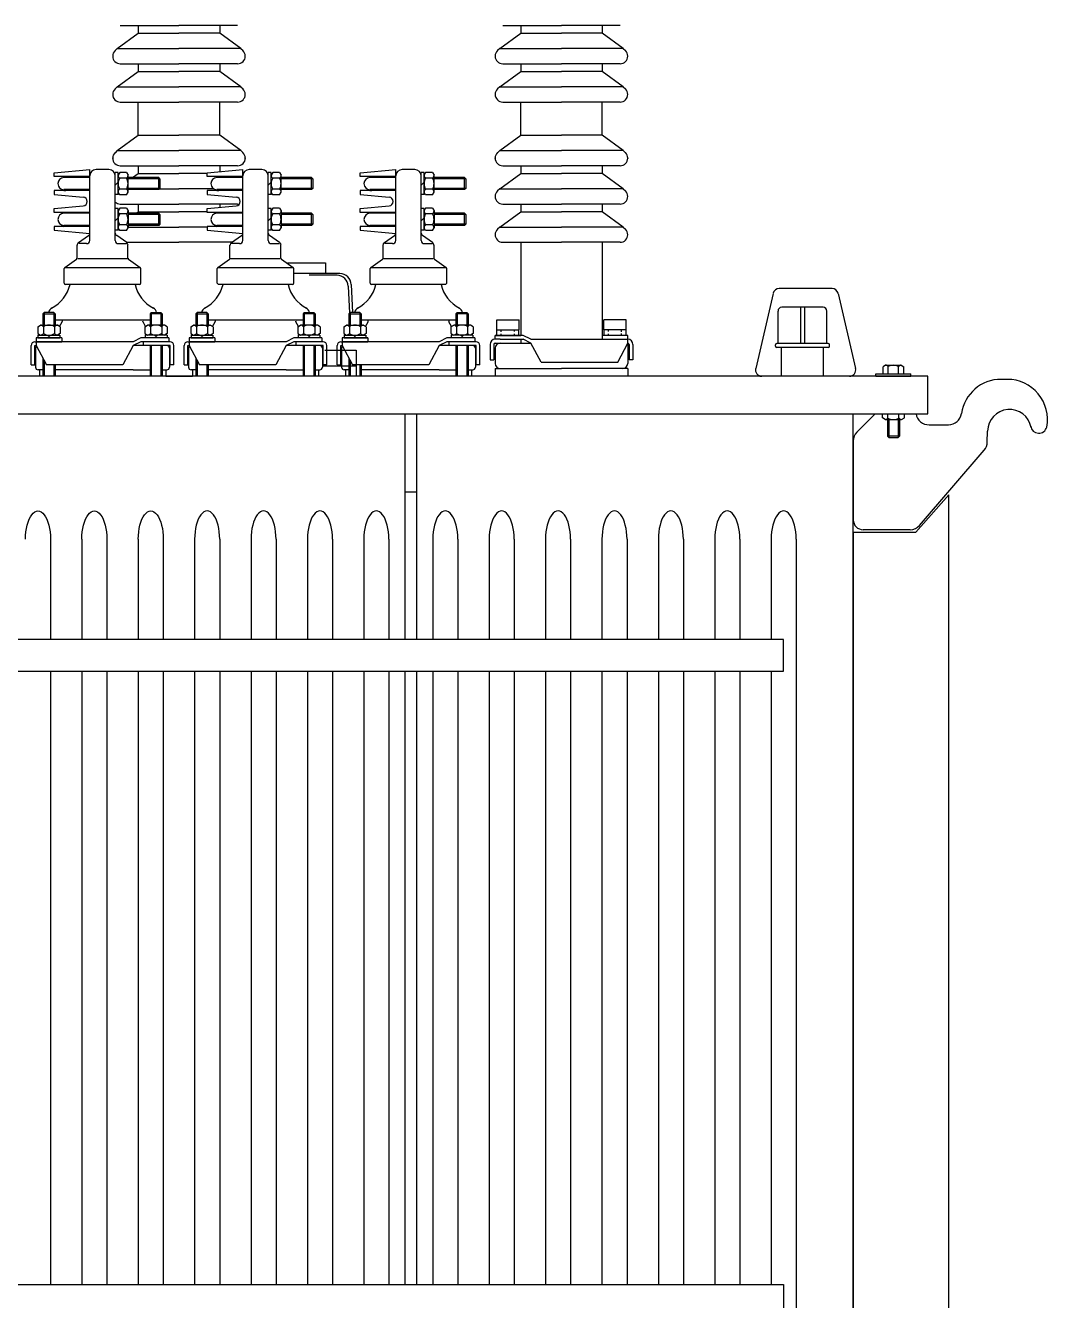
# Paper-space layout 'Plano Corte 2' of a CAD drawing. Header units: millimetres. Extents: x 0 to 420, y 0 to 297.
# Drawn here: x 306.44 to 331.22, y 143.21 to 174.12 of the extents above; entities that cross this region are included whole.
import ezdxf

# ---------------------------------------------------------------- set-up
doc = ezdxf.new("R2010")
doc.units = ezdxf.units.MM
doc.linetypes.add('Dashed', pattern=[0.75, 0.5, -0.25])
doc.linetypes.add('LÍNEAS_OCULTAS2', pattern=[4.7625, 3.175, -1.5875])
doc.layers.get('0').update_dxf_attribs({"color": 162})

# ---------------------------------------------------------------- blocks, each defined once
blk = doc.blocks.new('A$C52CC6504')
at = {"color": 150}
for p, q in [((0.6437, 1.3614), (0.6604, 1.3736)), ((0.6461, 1.3797), (0.6929, 1.3797)), ((0.6604, 1.3797), (0.6604, 1.3736)), ((0.6604, 1.3736), (0.6929, 1.3736)), ((0.7397, 1.3797), (0.6929, 1.3797)), ((0.7255, 1.3736), (0.6929, 1.3736)), ((0.7255, 1.3797), (0.7255, 1.3736)), ((0.7422, 1.3614), (0.7255, 1.3736)), ((0.9489, 1.3614), (0.9656, 1.3736)), ((0.9513, 1.3797), (0.9981, 1.3797)), ((0.9656, 1.3797), (0.9656, 1.3736)), ((0.9656, 1.3736), (0.9981, 1.3736)), ((1.0449, 1.3797), (0.9981, 1.3797)), ((1.0307, 1.3736), (0.9981, 1.3736)), ((1.0307, 1.3797), (1.0307, 1.3736)), ((1.0474, 1.3614), (1.0307, 1.3736)), ((0.6437, 1.3614), (0.6419, 1.3597)), ((0.6437, 1.3614), (0.6929, 1.3614)), ((0.7422, 1.3614), (0.6929, 1.3614)), ((0.7422, 1.3614), (0.744, 1.3597)), ((0.9489, 1.3614), (0.9471, 1.3597)), ((0.9489, 1.3614), (0.9981, 1.3614)), ((1.0474, 1.3614), (0.9981, 1.3614)), ((1.0474, 1.3614), (1.0492, 1.3597)), ((0.6437, 1.3309), (0.6604, 1.3431)), ((0.6461, 1.3492), (0.6929, 1.3492)), ((0.6604, 1.3492), (0.6604, 1.3431)), ((0.6604, 1.3431), (0.6929, 1.3431)), ((0.7397, 1.3492), (0.6929, 1.3492)), ((0.7255, 1.3431), (0.6929, 1.3431)), ((0.7255, 1.3492), (0.7255, 1.3431)), ((0.7422, 1.3309), (0.7255, 1.3431)), ((0.9489, 1.3309), (0.9656, 1.3431)), ((0.9513, 1.3492), (0.9981, 1.3492)), ((0.9656, 1.3492), (0.9656, 1.3431)), ((0.9656, 1.3431), (0.9981, 1.3431)), ((1.0449, 1.3492), (0.9981, 1.3492)), ((1.0307, 1.3431), (0.9981, 1.3431)), ((1.0307, 1.3492), (1.0307, 1.3431)), ((1.0474, 1.3309), (1.0307, 1.3431)), ((0.6437, 1.3309), (0.6419, 1.3292)), ((0.6437, 1.3309), (0.6929, 1.3309)), ((0.7422, 1.3309), (0.6929, 1.3309)), ((0.7422, 1.3309), (0.744, 1.3292)), ((0.9489, 1.3309), (0.9471, 1.3292)), ((0.9489, 1.3309), (0.9981, 1.3309)), ((1.0474, 1.3309), (0.9981, 1.3309)), ((1.0474, 1.3309), (1.0492, 1.3292)), ((0.6461, 1.3187), (0.6929, 1.3187)), ((0.6604, 1.2923), (0.6604, 1.3187)), ((0.7397, 1.3187), (0.6929, 1.3187)), ((0.7255, 1.2923), (0.7255, 1.3187)), ((0.9513, 1.3187), (0.9981, 1.3187)), ((0.9656, 1.2923), (0.9656, 1.3187)), ((1.0449, 1.3187), (0.9981, 1.3187)), ((1.0307, 1.2923), (1.0307, 1.3187)), ((0.6437, 1.2801), (0.6604, 1.2923)), ((0.6604, 1.2923), (0.6929, 1.2923)), ((0.7255, 1.2923), (0.6929, 1.2923)), ((0.7422, 1.2801), (0.7255, 1.2923)), ((0.9489, 1.2801), (0.9656, 1.2923)), ((0.9656, 1.2923), (0.9981, 1.2923)), ((1.0307, 1.2923), (0.9981, 1.2923)), ((1.0474, 1.2801), (1.0307, 1.2923)), ((0.6437, 1.2801), (0.6419, 1.2783)), ((0.6437, 1.2801), (0.6929, 1.2801)), ((0.7422, 1.2801), (0.6929, 1.2801)), ((0.7422, 1.2801), (0.744, 1.2783)), ((0.9489, 1.2801), (0.9471, 1.2783)), ((0.9489, 1.2801), (0.9981, 1.2801)), ((1.0474, 1.2801), (0.9981, 1.2801)), ((1.0474, 1.2801), (1.0492, 1.2783)), ((0.5932, 1.2623), (0.6217, 1.2648)), ((0.5932, 1.2592), (0.5932, 1.2623)), ((0.6217, 1.2585), (0.6217, 1.2648)), ((0.637, 1.2648), (0.6268, 1.2648)), ((0.6421, 1.2449), (0.6421, 1.2624)), ((0.6443, 1.2624), (0.6421, 1.2624)), ((0.6456, 1.2625), (0.6443, 1.2603)), ((0.6443, 1.2449), (0.6443, 1.2624)), ((0.651, 1.2625), (0.6456, 1.2625)), ((0.6461, 1.2678), (0.6929, 1.2678)), ((0.651, 1.2625), (0.6523, 1.2603)), ((0.6559, 1.2585), (0.6604, 1.2617)), ((0.6604, 1.2678), (0.6604, 1.2617)), ((0.6604, 1.2617), (0.6929, 1.2617)), ((0.7397, 1.2678), (0.6929, 1.2678)), ((0.7153, 1.2617), (0.6929, 1.2617)), ((0.7153, 1.2623), (0.7438, 1.2648)), ((0.7153, 1.2592), (0.7153, 1.2623)), ((0.7255, 1.2678), (0.7255, 1.2632)), ((0.7438, 1.2585), (0.7438, 1.2648)), ((0.7591, 1.2648), (0.7489, 1.2648)), ((0.7641, 1.2449), (0.7641, 1.2624)), ((0.7664, 1.2624), (0.7641, 1.2624)), ((0.7677, 1.2625), (0.7664, 1.2603)), ((0.7664, 1.2449), (0.7664, 1.2624)), ((0.7731, 1.2625), (0.7677, 1.2625)), ((0.7731, 1.2625), (0.7744, 1.2603)), ((0.8374, 1.2623), (0.8659, 1.2648)), ((0.8374, 1.2592), (0.8374, 1.2623)), ((0.8659, 1.2585), (0.8659, 1.2648)), ((0.8811, 1.2648), (0.871, 1.2648)), ((0.8862, 1.2449), (0.8862, 1.2624)), ((0.8885, 1.2624), (0.8862, 1.2624)), ((0.8897, 1.2625), (0.8885, 1.2603)), ((0.8885, 1.2449), (0.8885, 1.2624)), ((0.8952, 1.2625), (0.8897, 1.2625)), ((0.8952, 1.2625), (0.8965, 1.2603)), ((0.9489, 1.2495), (0.9656, 1.2617)), ((0.9513, 1.2678), (0.9981, 1.2678)), ((0.9656, 1.2678), (0.9656, 1.2617)), ((0.9656, 1.2617), (0.9981, 1.2617)), ((1.0449, 1.2678), (0.9981, 1.2678)), ((1.0307, 1.2617), (0.9981, 1.2617)), ((1.0307, 1.2678), (1.0307, 1.2617)), ((1.0474, 1.2495), (1.0307, 1.2617)), ((0.6217, 1.2592), (0.5932, 1.2592)), ((0.6217, 1.2585), (0.6011, 1.2585)), ((0.6217, 1.2083), (0.6217, 1.2597)), ((0.6421, 1.2083), (0.6421, 1.2597)), ((0.6443, 1.2547), (0.6421, 1.2525)), ((0.6443, 1.2469), (0.6443, 1.2603)), ((0.651, 1.2581), (0.6456, 1.2581)), ((0.6523, 1.2469), (0.6523, 1.2603)), ((0.6767, 1.2585), (0.6523, 1.2585)), ((0.6777, 1.2574), (0.6523, 1.2574)), ((0.6767, 1.2488), (0.6767, 1.2585)), ((0.6777, 1.2574), (0.6767, 1.2585)), ((0.6777, 1.2574), (0.6777, 1.2498)), ((0.7438, 1.2592), (0.7153, 1.2592)), ((0.7438, 1.2585), (0.7232, 1.2585)), ((0.7438, 1.2083), (0.7438, 1.2597)), ((0.7641, 1.2083), (0.7641, 1.2597)), ((0.7664, 1.2547), (0.7641, 1.2525)), ((0.7664, 1.2469), (0.7664, 1.2603)), ((0.7731, 1.2581), (0.7677, 1.2581)), ((0.7744, 1.2469), (0.7744, 1.2603)), ((0.7987, 1.2585), (0.7744, 1.2585)), ((0.7998, 1.2574), (0.7744, 1.2574)), ((0.7987, 1.2488), (0.7987, 1.2585)), ((0.7998, 1.2574), (0.7987, 1.2585)), ((0.7998, 1.2574), (0.7998, 1.2498)), ((0.8659, 1.2592), (0.8374, 1.2592)), ((0.8659, 1.2585), (0.8453, 1.2585)), ((0.8659, 1.2083), (0.8659, 1.2597)), ((0.8862, 1.2083), (0.8862, 1.2597)), ((0.8885, 1.2547), (0.8862, 1.2525)), ((0.8885, 1.2469), (0.8885, 1.2603)), ((0.8952, 1.2581), (0.8897, 1.2581)), ((0.8965, 1.2469), (0.8965, 1.2603)), ((0.9208, 1.2585), (0.8965, 1.2585)), ((0.9218, 1.2574), (0.8965, 1.2574)), ((0.9208, 1.2488), (0.9208, 1.2585)), ((0.9218, 1.2574), (0.9208, 1.2585)), ((0.9218, 1.2574), (0.9218, 1.2498)), ((0.6217, 1.248), (0.5932, 1.248)), ((0.5932, 1.248), (0.5932, 1.245)), ((0.5932, 1.245), (0.6165, 1.2428)), ((0.6217, 1.2488), (0.6011, 1.2488)), ((0.6443, 1.2449), (0.6421, 1.2449)), ((0.6456, 1.2447), (0.6443, 1.2469)), ((0.651, 1.2491), (0.6456, 1.2491)), ((0.651, 1.2447), (0.6456, 1.2447)), ((0.651, 1.2447), (0.6523, 1.2469)), ((0.6777, 1.2498), (0.6523, 1.2498)), ((0.6767, 1.2488), (0.6523, 1.2488)), ((0.6777, 1.2498), (0.6767, 1.2488)), ((0.6774, 1.2495), (0.6929, 1.2495)), ((0.7206, 1.2495), (0.6929, 1.2495)), ((0.7438, 1.248), (0.7153, 1.248)), ((0.7153, 1.248), (0.7153, 1.245)), ((0.7153, 1.245), (0.7386, 1.2428)), ((0.7438, 1.2488), (0.7232, 1.2488)), ((0.7664, 1.2449), (0.7641, 1.2449)), ((0.7677, 1.2447), (0.7664, 1.2469)), ((0.7731, 1.2491), (0.7677, 1.2491)), ((0.7731, 1.2447), (0.7677, 1.2447)), ((0.7731, 1.2447), (0.7744, 1.2469)), ((0.7998, 1.2498), (0.7744, 1.2498)), ((0.7987, 1.2488), (0.7744, 1.2488)), ((0.7998, 1.2498), (0.7987, 1.2488)), ((0.8659, 1.248), (0.8374, 1.248)), ((0.8374, 1.248), (0.8374, 1.245)), ((0.8374, 1.245), (0.8606, 1.2428)), ((0.8659, 1.2488), (0.8453, 1.2488)), ((0.8885, 1.2449), (0.8862, 1.2449)), ((0.8897, 1.2447), (0.8885, 1.2469)), ((0.8952, 1.2491), (0.8897, 1.2491)), ((0.8952, 1.2447), (0.8897, 1.2447)), ((0.8952, 1.2447), (0.8965, 1.2469)), ((0.9218, 1.2498), (0.8965, 1.2498)), ((0.9208, 1.2488), (0.8965, 1.2488)), ((0.9218, 1.2498), (0.9208, 1.2488)), ((0.9489, 1.2495), (0.9471, 1.2478)), ((0.9489, 1.2495), (0.9981, 1.2495)), ((1.0474, 1.2495), (0.9981, 1.2495)), ((1.0474, 1.2495), (1.0492, 1.2478)), ((0.5932, 1.2338), (0.6165, 1.2359)), ((0.5932, 1.2307), (0.5932, 1.2338)), ((0.6217, 1.2307), (0.5932, 1.2307)), ((0.6421, 1.2164), (0.6421, 1.2339)), ((0.6443, 1.2339), (0.6421, 1.2339)), ((0.6456, 1.234), (0.6443, 1.2318)), ((0.6443, 1.2164), (0.6443, 1.2339)), ((0.6443, 1.2318), (0.6443, 1.2184)), ((0.651, 1.234), (0.6456, 1.234)), ((0.6461, 1.2373), (0.6929, 1.2373)), ((0.651, 1.234), (0.6523, 1.2318)), ((0.6523, 1.2318), (0.6523, 1.2184)), ((0.6587, 1.23), (0.6604, 1.2312)), ((0.6604, 1.2373), (0.6604, 1.2312)), ((0.6604, 1.2312), (0.6929, 1.2312)), ((0.7397, 1.2373), (0.6929, 1.2373)), ((0.7153, 1.2312), (0.6929, 1.2312)), ((0.7153, 1.2338), (0.7386, 1.2359)), ((0.7153, 1.2307), (0.7153, 1.2338)), ((0.7438, 1.2307), (0.7153, 1.2307)), ((0.7255, 1.2373), (0.7255, 1.2347)), ((0.7641, 1.2164), (0.7641, 1.2339)), ((0.7664, 1.2339), (0.7641, 1.2339)), ((0.7677, 1.234), (0.7664, 1.2318)), ((0.7664, 1.2164), (0.7664, 1.2339)), ((0.7664, 1.2318), (0.7664, 1.2184)), ((0.7731, 1.234), (0.7677, 1.234)), ((0.7731, 1.234), (0.7744, 1.2318)), ((0.7744, 1.2318), (0.7744, 1.2184)), ((0.8374, 1.2338), (0.8606, 1.2359)), ((0.8374, 1.2307), (0.8374, 1.2338)), ((0.8659, 1.2307), (0.8374, 1.2307)), ((0.8862, 1.2164), (0.8862, 1.2339)), ((0.8885, 1.2339), (0.8862, 1.2339)), ((0.8897, 1.234), (0.8885, 1.2318)), ((0.8885, 1.2164), (0.8885, 1.2339)), ((0.8885, 1.2318), (0.8885, 1.2184)), ((0.8952, 1.234), (0.8897, 1.234)), ((0.8952, 1.234), (0.8965, 1.2318)), ((0.8965, 1.2318), (0.8965, 1.2184)), ((0.9489, 1.219), (0.9656, 1.2312)), ((0.9513, 1.2373), (0.9981, 1.2373)), ((0.9656, 1.2373), (0.9656, 1.2312)), ((0.9656, 1.2312), (0.9981, 1.2312)), ((1.0449, 1.2373), (0.9981, 1.2373)), ((1.0307, 1.2312), (0.9981, 1.2312)), ((1.0307, 1.2373), (1.0307, 1.2312)), ((1.0474, 1.219), (1.0307, 1.2312)), ((0.6217, 1.23), (0.6011, 1.23)), ((0.6443, 1.2262), (0.6421, 1.224)), ((0.651, 1.2296), (0.6456, 1.2296)), ((0.651, 1.2207), (0.6456, 1.2207)), ((0.6767, 1.23), (0.6523, 1.23)), ((0.6777, 1.2289), (0.6523, 1.2289)), ((0.6777, 1.2213), (0.6523, 1.2213)), ((0.6767, 1.2203), (0.6767, 1.23)), ((0.6777, 1.2289), (0.6767, 1.23)), ((0.6777, 1.2213), (0.6767, 1.2203)), ((0.6777, 1.2289), (0.6777, 1.2213)), ((0.7438, 1.23), (0.7232, 1.23)), ((0.7664, 1.2262), (0.7641, 1.224)), ((0.7731, 1.2296), (0.7677, 1.2296)), ((0.7731, 1.2207), (0.7677, 1.2207)), ((0.7987, 1.23), (0.7744, 1.23)), ((0.7998, 1.2289), (0.7744, 1.2289)), ((0.7998, 1.2213), (0.7744, 1.2213)), ((0.7987, 1.2203), (0.7987, 1.23)), ((0.7998, 1.2289), (0.7987, 1.23)), ((0.7998, 1.2213), (0.7987, 1.2203)), ((0.7998, 1.2289), (0.7998, 1.2213)), ((0.8659, 1.23), (0.8453, 1.23)), ((0.8885, 1.2262), (0.8862, 1.224)), ((0.8952, 1.2296), (0.8897, 1.2296)), ((0.8952, 1.2207), (0.8897, 1.2207)), ((0.9208, 1.23), (0.8965, 1.23)), ((0.9218, 1.2289), (0.8965, 1.2289)), ((0.9218, 1.2213), (0.8965, 1.2213)), ((0.9208, 1.2203), (0.9208, 1.23)), ((0.9218, 1.2289), (0.9208, 1.23)), ((0.9218, 1.2213), (0.9208, 1.2203)), ((0.9218, 1.2289), (0.9218, 1.2213)), ((0.6217, 1.2195), (0.5932, 1.2195)), ((0.5932, 1.2195), (0.5932, 1.2165)), ((0.5932, 1.2165), (0.6217, 1.2139)), ((0.6217, 1.2203), (0.6011, 1.2203)), ((0.6126, 1.2066), (0.6206, 1.2122)), ((0.6443, 1.2164), (0.6421, 1.2164)), ((0.6512, 1.2066), (0.6432, 1.2122)), ((0.6456, 1.2162), (0.6443, 1.2184)), ((0.651, 1.2162), (0.6456, 1.2162)), ((0.651, 1.2162), (0.6523, 1.2184)), ((0.6522, 1.219), (0.6929, 1.219)), ((0.6767, 1.2203), (0.6523, 1.2203)), ((0.7153, 1.219), (0.6929, 1.219)), ((0.7438, 1.2195), (0.7153, 1.2195)), ((0.7153, 1.2195), (0.7153, 1.2165)), ((0.7153, 1.2165), (0.7438, 1.2139)), ((0.7438, 1.2203), (0.7232, 1.2203)), ((0.7347, 1.2066), (0.7427, 1.2122)), ((0.7664, 1.2164), (0.7641, 1.2164)), ((0.7732, 1.2066), (0.7652, 1.2122)), ((0.7677, 1.2162), (0.7664, 1.2184)), ((0.7731, 1.2162), (0.7677, 1.2162)), ((0.7731, 1.2162), (0.7744, 1.2184)), ((0.7987, 1.2203), (0.7744, 1.2203)), ((0.8659, 1.2195), (0.8374, 1.2195)), ((0.8374, 1.2195), (0.8374, 1.2165)), ((0.8374, 1.2165), (0.8659, 1.2139)), ((0.8659, 1.2203), (0.8453, 1.2203)), ((0.8568, 1.2066), (0.8648, 1.2122)), ((0.8885, 1.2164), (0.8862, 1.2164)), ((0.8953, 1.2066), (0.8873, 1.2122)), ((0.8897, 1.2162), (0.8885, 1.2184)), ((0.8952, 1.2162), (0.8897, 1.2162)), ((0.8952, 1.2162), (0.8965, 1.2184)), ((0.9208, 1.2203), (0.8965, 1.2203)), ((0.9489, 1.219), (0.9471, 1.2173)), ((0.9489, 1.219), (0.9981, 1.219)), ((1.0474, 1.219), (0.9981, 1.219)), ((1.0474, 1.219), (1.0492, 1.2173)), ((0.6116, 1.1941), (0.6116, 1.2045)), ((0.6192, 1.2058), (0.6129, 1.2058)), ((0.6446, 1.2058), (0.6509, 1.2058)), ((0.6508, 1.2068), (0.6929, 1.2068)), ((0.6522, 1.1941), (0.6522, 1.2045)), ((0.7351, 1.2068), (0.6929, 1.2068)), ((0.7336, 1.1941), (0.7336, 1.2045)), ((0.7413, 1.2058), (0.7349, 1.2058)), ((0.7667, 1.2058), (0.773, 1.2058)), ((0.7743, 1.1941), (0.7743, 1.2045)), ((0.8557, 1.1941), (0.8557, 1.2045)), ((0.8633, 1.2058), (0.857, 1.2058)), ((0.8888, 1.2058), (0.8951, 1.2058)), ((0.8964, 1.1941), (0.8964, 1.2045)), ((0.9513, 1.2068), (0.9981, 1.2068)), ((0.9656, 1.2068), (0.9656, 1.1326)), ((1.0449, 1.2068), (0.9981, 1.2068)), ((1.0307, 1.2068), (1.0307, 1.1326)), ((0.6018, 1.1868), (0.6111, 1.1933)), ((0.6517, 1.1936), (0.6121, 1.1936)), ((0.6527, 1.1933), (0.662, 1.1868)), ((0.7239, 1.1868), (0.7332, 1.1933)), ((0.7737, 1.1936), (0.7341, 1.1936)), ((0.7748, 1.1933), (0.7841, 1.1868)), ((0.7794, 1.1905), (0.8099, 1.1905)), ((0.7794, 1.1905), (0.7794, 1.19)), ((0.8099, 1.1905), (0.8099, 1.1819)), ((0.846, 1.1868), (0.8553, 1.1933)), ((0.8958, 1.1936), (0.8562, 1.1936)), ((0.8968, 1.1933), (0.9061, 1.1868)), ((0.6014, 1.1743), (0.6014, 1.1859)), ((0.6616, 1.1865), (0.6021, 1.1865)), ((0.6624, 1.1743), (0.6624, 1.1859)), ((0.7235, 1.1743), (0.7235, 1.1859)), ((0.7836, 1.1865), (0.7242, 1.1865)), ((0.7845, 1.1743), (0.7845, 1.1859)), ((0.8212, 1.1819), (0.7845, 1.1819)), ((0.819, 1.1805), (0.7969, 1.1805)), ((0.8455, 1.1743), (0.8455, 1.1859)), ((0.9057, 1.1865), (0.8462, 1.1865)), ((0.9066, 1.1743), (0.9066, 1.1859)), ((0.6614, 1.1732), (0.6024, 1.1732)), ((0.7835, 1.1732), (0.7245, 1.1732)), ((0.828, 1.1719), (0.8289, 1.1503)), ((0.8303, 1.1731), (0.8313, 1.1509)), ((0.9055, 1.1732), (0.8465, 1.1732)), ((1.214, 1.17), (1.1719, 1.17)), ((1.167, 1.1661), (1.1531, 1.1061)), ((1.2188, 1.1661), (1.2328, 1.1061)), ((0.5854, 1.1509), (0.5843, 1.1498)), ((0.5843, 1.1498), (0.5843, 1.1408)), ((0.5843, 1.1498), (0.594, 1.1498)), ((0.5854, 1.1509), (0.5854, 1.1408)), ((0.593, 1.1509), (0.5854, 1.1509)), ((0.593, 1.1509), (0.593, 1.1408)), ((0.593, 1.1509), (0.594, 1.1498)), ((0.594, 1.1498), (0.594, 1.1408)), ((0.6708, 1.1509), (0.6698, 1.1498)), ((0.6698, 1.1498), (0.6698, 1.1408)), ((0.6795, 1.1498), (0.6698, 1.1498)), ((0.6708, 1.1509), (0.6708, 1.1408)), ((0.6708, 1.1509), (0.6785, 1.1509)), ((0.6785, 1.1509), (0.6785, 1.1408)), ((0.6785, 1.1509), (0.6795, 1.1498)), ((0.6795, 1.1498), (0.6795, 1.1408)), ((0.7074, 1.1509), (0.7064, 1.1498)), ((0.7064, 1.1498), (0.7064, 1.1408)), ((0.7064, 1.1498), (0.7161, 1.1498)), ((0.7074, 1.1509), (0.7074, 1.1408)), ((0.7151, 1.1509), (0.7074, 1.1509)), ((0.7151, 1.1509), (0.7151, 1.1408)), ((0.7151, 1.1509), (0.7161, 1.1498)), ((0.7161, 1.1498), (0.7161, 1.1408)), ((0.7929, 1.1509), (0.7919, 1.1498)), ((0.7919, 1.1498), (0.7919, 1.1408)), ((0.8015, 1.1498), (0.7919, 1.1498)), ((0.7929, 1.1509), (0.7929, 1.1408)), ((0.7929, 1.1509), (0.8005, 1.1509)), ((0.8005, 1.1509), (0.8005, 1.1408)), ((0.8005, 1.1509), (0.8015, 1.1498)), ((0.8015, 1.1498), (0.8015, 1.1408)), ((0.8295, 1.1509), (0.8285, 1.1498)), ((0.8285, 1.1498), (0.8285, 1.1408)), ((0.8285, 1.1498), (0.8382, 1.1498)), ((0.8295, 1.1509), (0.8295, 1.1408)), ((0.8371, 1.1509), (0.8295, 1.1509)), ((0.8371, 1.1509), (0.8371, 1.1408)), ((0.8371, 1.1509), (0.8382, 1.1498)), ((0.8382, 1.1498), (0.8382, 1.1408)), ((0.9149, 1.1509), (0.9139, 1.1498)), ((0.9139, 1.1498), (0.9139, 1.1408)), ((0.9236, 1.1498), (0.9139, 1.1498)), ((0.9149, 1.1509), (0.9149, 1.1408)), ((0.9149, 1.1509), (0.9226, 1.1509)), ((0.9226, 1.1509), (0.9226, 1.1408)), ((0.9226, 1.1509), (0.9236, 1.1498)), ((0.9236, 1.1498), (0.9236, 1.1408)), ((1.1709, 1.126), (1.1709, 1.152)), ((1.2069, 1.155), (1.1739, 1.155)), ((1.1889, 1.155), (1.1889, 1.126)), ((1.1919, 1.155), (1.1919, 1.126)), ((1.2099, 1.126), (1.2099, 1.152)), ((0.5803, 1.1395), (0.5825, 1.1408)), ((0.5803, 1.1395), (0.5803, 1.134)), ((0.5825, 1.1408), (0.5959, 1.1408)), ((0.5847, 1.1395), (0.5847, 1.134)), ((0.5936, 1.1395), (0.5936, 1.134)), ((0.6698, 1.1448), (0.594, 1.1448)), ((0.5981, 1.1395), (0.5959, 1.1408)), ((0.5976, 1.1397), (0.5997, 1.1434)), ((0.5981, 1.1395), (0.5981, 1.134)), ((0.6662, 1.1397), (0.6642, 1.1434)), ((0.6657, 1.1395), (0.6679, 1.1408)), ((0.6657, 1.1395), (0.6657, 1.134)), ((0.6813, 1.1408), (0.6679, 1.1408)), ((0.6702, 1.1395), (0.6702, 1.134)), ((0.6791, 1.1395), (0.6791, 1.134)), ((0.6836, 1.1395), (0.6813, 1.1408)), ((0.6836, 1.1395), (0.6836, 1.134)), ((0.7023, 1.1395), (0.7046, 1.1408)), ((0.7023, 1.1395), (0.7023, 1.134)), ((0.7046, 1.1408), (0.7179, 1.1408)), ((0.7068, 1.1395), (0.7068, 1.134)), ((0.7157, 1.1395), (0.7157, 1.134)), ((0.7919, 1.1448), (0.7161, 1.1448)), ((0.7202, 1.1395), (0.7179, 1.1408)), ((0.7197, 1.1397), (0.7217, 1.1434)), ((0.7202, 1.1395), (0.7202, 1.134)), ((0.7882, 1.1397), (0.7862, 1.1434)), ((0.7878, 1.1395), (0.79, 1.1408)), ((0.7878, 1.1395), (0.7878, 1.134)), ((0.8034, 1.1408), (0.79, 1.1408)), ((0.7922, 1.1395), (0.7922, 1.134)), ((0.8012, 1.1395), (0.8012, 1.134)), ((0.8056, 1.1395), (0.8034, 1.1408)), ((0.8056, 1.1395), (0.8056, 1.134)), ((0.8244, 1.1395), (0.8266, 1.1408)), ((0.8244, 1.1395), (0.8244, 1.134)), ((0.8266, 1.1408), (0.84, 1.1408)), ((0.8289, 1.1395), (0.8289, 1.134)), ((0.8378, 1.1395), (0.8378, 1.134)), ((0.9139, 1.1448), (0.8382, 1.1448)), ((0.8422, 1.1395), (0.84, 1.1408)), ((0.8418, 1.1397), (0.8438, 1.1434)), ((0.8422, 1.1395), (0.8422, 1.134)), ((0.9103, 1.1397), (0.9083, 1.1434)), ((0.9098, 1.1395), (0.9121, 1.1408)), ((0.9098, 1.1395), (0.9098, 1.134)), ((0.9255, 1.1408), (0.9121, 1.1408)), ((0.9143, 1.1395), (0.9143, 1.134)), ((0.9232, 1.1395), (0.9232, 1.134)), ((0.9277, 1.1395), (0.9255, 1.1408)), ((0.9277, 1.1395), (0.9277, 1.134)), ((0.9464, 1.145), (0.9643, 1.145)), ((1.0498, 1.145), (1.032, 1.145)), ((0.579, 1.1305), (0.579, 1.1275)), ((0.5994, 1.1305), (0.579, 1.1305)), ((0.5803, 1.134), (0.5825, 1.1328)), ((0.5804, 1.1328), (0.5979, 1.1328)), ((0.5804, 1.1328), (0.5804, 1.1305)), ((0.5804, 1.1305), (0.5979, 1.1305)), ((0.5825, 1.1328), (0.5959, 1.1328)), ((0.5903, 1.1328), (0.5881, 1.1305)), ((0.5981, 1.134), (0.5959, 1.1328)), ((0.5979, 1.1328), (0.5979, 1.1305)), ((0.5994, 1.1305), (0.5994, 1.1275)), ((0.6624, 1.1305), (0.6563, 1.1275)), ((0.6848, 1.1305), (0.6624, 1.1305)), ((0.6657, 1.134), (0.6679, 1.1328)), ((0.6659, 1.1328), (0.6659, 1.1305)), ((0.6834, 1.1328), (0.6659, 1.1328)), ((0.6834, 1.1305), (0.6659, 1.1305)), ((0.6813, 1.1328), (0.6679, 1.1328)), ((0.6735, 1.1328), (0.6757, 1.1305)), ((0.6836, 1.134), (0.6813, 1.1328)), ((0.6834, 1.1328), (0.6834, 1.1305)), ((0.6848, 1.1305), (0.6848, 1.1275)), ((0.7011, 1.1305), (0.7011, 1.1275)), ((0.7214, 1.1305), (0.7011, 1.1305)), ((0.7023, 1.134), (0.7046, 1.1328)), ((0.7025, 1.1328), (0.72, 1.1328)), ((0.7025, 1.1328), (0.7025, 1.1305)), ((0.7025, 1.1305), (0.72, 1.1305)), ((0.7046, 1.1328), (0.7179, 1.1328)), ((0.7124, 1.1328), (0.7101, 1.1305)), ((0.7202, 1.134), (0.7179, 1.1328)), ((0.72, 1.1328), (0.72, 1.1305)), ((0.7214, 1.1305), (0.7214, 1.1275)), ((0.7845, 1.1305), (0.7784, 1.1275)), ((0.8069, 1.1305), (0.7845, 1.1305)), ((0.7878, 1.134), (0.79, 1.1328)), ((0.788, 1.1328), (0.788, 1.1305)), ((0.8054, 1.1328), (0.788, 1.1328)), ((0.8054, 1.1305), (0.788, 1.1305)), ((0.8034, 1.1328), (0.79, 1.1328)), ((0.7956, 1.1328), (0.7978, 1.1305)), ((0.8056, 1.134), (0.8034, 1.1328)), ((0.8054, 1.1328), (0.8054, 1.1305)), ((0.8069, 1.1305), (0.8069, 1.1275)), ((0.8231, 1.1305), (0.8231, 1.1275)), ((0.8435, 1.1305), (0.8231, 1.1305)), ((0.8244, 1.134), (0.8266, 1.1328)), ((0.8246, 1.1328), (0.8421, 1.1328)), ((0.8246, 1.1328), (0.8246, 1.1305)), ((0.8246, 1.1305), (0.8421, 1.1305)), ((0.8266, 1.1328), (0.84, 1.1328)), ((0.8344, 1.1328), (0.8322, 1.1305)), ((0.8374, 1.1305), (0.8435, 1.1305)), ((0.8422, 1.134), (0.84, 1.1328)), ((0.8421, 1.1328), (0.8421, 1.1305)), ((0.8435, 1.1305), (0.8435, 1.1275)), ((0.9066, 1.1305), (0.9005, 1.1275)), ((0.9289, 1.1305), (0.9066, 1.1305)), ((0.9098, 1.134), (0.9121, 1.1328)), ((0.91, 1.1328), (0.91, 1.1305)), ((0.9275, 1.1328), (0.91, 1.1328)), ((0.9275, 1.1305), (0.91, 1.1305)), ((0.9255, 1.1328), (0.9121, 1.1328)), ((0.9177, 1.1328), (0.9199, 1.1305)), ((0.9277, 1.134), (0.9255, 1.1328)), ((0.9275, 1.1328), (0.9275, 1.1305)), ((0.9289, 1.1305), (0.9289, 1.1275)), ((0.9452, 1.1326), (0.9656, 1.1326)), ((0.9452, 1.1295), (0.9452, 1.1326)), ((0.9452, 1.1326), (0.9656, 1.1326)), ((0.9452, 1.1295), (0.9452, 1.1326)), ((0.9676, 1.1326), (0.9452, 1.1326)), ((0.9493, 1.1295), (0.9452, 1.1295)), ((0.9493, 1.1295), (0.9452, 1.1295)), ((0.9464, 1.137), (0.9643, 1.137)), ((0.9493, 1.1295), (0.9649, 1.1295)), ((0.9493, 1.1295), (0.9676, 1.1295)), ((0.9656, 1.1295), (0.9656, 1.1264)), ((0.9737, 1.1295), (0.9676, 1.1326)), ((0.9737, 1.1264), (0.9676, 1.1295)), ((0.9737, 1.1295), (1.051, 1.1295)), ((1.051, 1.1326), (1.0307, 1.1326)), ((1.0307, 1.1326), (1.0307, 1.1295)), ((1.0498, 1.137), (1.032, 1.137)), ((1.051, 1.1295), (1.051, 1.1326)), ((1.051, 1.1264), (1.051, 1.1295)), ((0.5749, 1.1092), (0.5749, 1.1244)), ((0.578, 1.1275), (0.5994, 1.1275)), ((0.578, 1.1092), (0.578, 1.1244)), ((0.578, 1.1244), (0.579, 1.1244)), ((0.5785, 1.1224), (0.5785, 1.1071)), ((0.6563, 1.1275), (0.579, 1.1275)), ((0.579, 1.1275), (0.579, 1.1244)), ((0.579, 1.1244), (0.5871, 1.1092)), ((0.6563, 1.1244), (0.6482, 1.1092)), ((0.6624, 1.1275), (0.6563, 1.1244)), ((0.6833, 1.1244), (0.6563, 1.1244)), ((0.6848, 1.1275), (0.6624, 1.1275)), ((0.6645, 1.1244), (0.6645, 1.1275)), ((0.6858, 1.1275), (0.6645, 1.1275)), ((0.6858, 1.1244), (0.6645, 1.1244)), ((0.6698, 1.1244), (0.6698, 1.1)), ((0.6708, 1.1244), (0.6708, 1.1)), ((0.6785, 1.1244), (0.6785, 1.1)), ((0.6795, 1.1244), (0.6795, 1.1)), ((0.6853, 1.1224), (0.6853, 1.1071)), ((0.6858, 1.1092), (0.6858, 1.1244)), ((0.6889, 1.1092), (0.6889, 1.1244)), ((0.697, 1.1092), (0.697, 1.1244)), ((0.7001, 1.1275), (0.7214, 1.1275)), ((0.7001, 1.1092), (0.7001, 1.1244)), ((0.7001, 1.1244), (0.7011, 1.1244)), ((0.7006, 1.1224), (0.7006, 1.1071)), ((0.7784, 1.1275), (0.7011, 1.1275)), ((0.7011, 1.1275), (0.7011, 1.1244)), ((0.7011, 1.1244), (0.7092, 1.1092)), ((0.7784, 1.1244), (0.7703, 1.1092)), ((0.7845, 1.1275), (0.7784, 1.1244)), ((0.8053, 1.1244), (0.7784, 1.1244)), ((0.8069, 1.1275), (0.7845, 1.1275)), ((0.7865, 1.1244), (0.7865, 1.1275)), ((0.8079, 1.1275), (0.7865, 1.1275)), ((0.8079, 1.1244), (0.7865, 1.1244)), ((0.7919, 1.1244), (0.7919, 1.1)), ((0.7929, 1.1244), (0.7929, 1.1)), ((0.8005, 1.1244), (0.8005, 1.1)), ((0.8015, 1.1244), (0.8015, 1.1)), ((0.8074, 1.1224), (0.8074, 1.1071)), ((0.8079, 1.1092), (0.8079, 1.1244)), ((0.8092, 1.1207), (0.8344, 1.1207)), ((0.8109, 1.1092), (0.8109, 1.1244)), ((0.8191, 1.1092), (0.8191, 1.1244)), ((0.8221, 1.1275), (0.8435, 1.1275)), ((0.8221, 1.1092), (0.8221, 1.1244)), ((0.8221, 1.1244), (0.8231, 1.1244)), ((0.8226, 1.1224), (0.8226, 1.1071)), ((0.9005, 1.1275), (0.8231, 1.1275)), ((0.8231, 1.1275), (0.8231, 1.1244)), ((0.8231, 1.1244), (0.8313, 1.1092)), ((0.8344, 1.1207), (0.8344, 1.108)), ((0.9005, 1.1244), (0.8923, 1.1092)), ((0.9066, 1.1275), (0.9005, 1.1244)), ((0.9274, 1.1244), (0.9005, 1.1244)), ((0.9289, 1.1275), (0.9066, 1.1275)), ((0.9086, 1.1244), (0.9086, 1.1275)), ((0.93, 1.1275), (0.9086, 1.1275)), ((0.93, 1.1244), (0.9086, 1.1244)), ((0.9139, 1.1244), (0.9139, 1.1)), ((0.9149, 1.1244), (0.9149, 1.1)), ((0.9226, 1.1244), (0.9226, 1.1)), ((0.9236, 1.1244), (0.9236, 1.1)), ((0.9295, 1.1224), (0.9295, 1.1071)), ((0.93, 1.1092), (0.93, 1.1244)), ((0.933, 1.1092), (0.933, 1.1244)), ((0.9412, 1.1254), (0.9412, 1.113)), ((0.9442, 1.1254), (0.9442, 1.113)), ((0.9452, 1.1264), (0.9656, 1.1264)), ((0.9452, 1.1224), (0.9452, 1.1102)), ((0.9493, 1.1264), (0.9737, 1.1264)), ((0.9818, 1.1112), (0.9737, 1.1264)), ((1.043, 1.1112), (1.0511, 1.1264)), ((1.051, 1.1263), (1.051, 1.1102)), ((1.052, 1.1254), (1.052, 1.113)), ((1.0551, 1.1254), (1.0551, 1.113)), ((1.1689, 1.124), (1.1689, 1.125)), ((1.2109, 1.126), (1.1699, 1.126)), ((1.2109, 1.123), (1.1699, 1.123)), ((1.1737, 1.1), (1.1737, 1.123)), ((1.2071, 1.1), (1.2071, 1.123)), ((1.2119, 1.124), (1.2119, 1.125)), ((0.5749, 1.1092), (0.578, 1.1092)), ((0.5843, 1.1144), (0.5843, 1.1)), ((0.5854, 1.1125), (0.5854, 1.1)), ((0.6482, 1.1092), (0.5871, 1.1092)), ((0.593, 1.1092), (0.593, 1.1)), ((0.594, 1.1092), (0.594, 1.1)), ((0.6889, 1.1092), (0.6858, 1.1092)), ((0.697, 1.1092), (0.7001, 1.1092)), ((0.7064, 1.1144), (0.7064, 1.1)), ((0.7074, 1.1125), (0.7074, 1.1)), ((0.7703, 1.1092), (0.7092, 1.1092)), ((0.7151, 1.1092), (0.7151, 1.1)), ((0.7161, 1.1092), (0.7161, 1.1)), ((0.8109, 1.1092), (0.8079, 1.1092)), ((0.8191, 1.1092), (0.8221, 1.1092)), ((0.8285, 1.1144), (0.8285, 1.1)), ((0.8295, 1.1125), (0.8295, 1.1)), ((0.8923, 1.1092), (0.8313, 1.1092)), ((0.8371, 1.1092), (0.8371, 1.1)), ((0.8382, 1.1092), (0.8382, 1.1)), ((0.933, 1.1092), (0.93, 1.1092)), ((0.9412, 1.113), (0.9442, 1.113)), ((0.9818, 1.1112), (1.043, 1.1112)), ((1.0551, 1.113), (1.052, 1.113)), ((0.5843, 1.1051), (0.5805, 1.1051)), ((0.5815, 1.1051), (0.5815, 1.1)), ((0.6823, 1.1), (0.5815, 1.1)), ((0.6563, 1.1051), (0.594, 1.1051)), ((0.6563, 1.1051), (0.6698, 1.1051)), ((0.6795, 1.1051), (0.6833, 1.1051)), ((0.6823, 1.1051), (0.6823, 1.1)), ((0.6823, 1.1), (0.7036, 1.1)), ((0.7064, 1.1051), (0.7026, 1.1051)), ((0.7036, 1.1051), (0.7036, 1.1)), ((0.8043, 1.1), (0.7036, 1.1)), ((0.7784, 1.1051), (0.7161, 1.1051)), ((0.8344, 1.1), (0.7519, 1.1)), ((0.7784, 1.1051), (0.7919, 1.1051)), ((0.8015, 1.1051), (0.8053, 1.1051)), ((0.8043, 1.1051), (0.8043, 1.1)), ((0.8226, 1.1081), (0.8074, 1.1081)), ((0.8329, 1.108), (0.8129, 1.108)), ((0.8344, 1.108), (0.8129, 1.108)), ((0.8285, 1.1051), (0.8247, 1.1051)), ((0.8257, 1.1051), (0.8257, 1.1)), ((0.9264, 1.1), (0.8257, 1.1)), ((0.8344, 1.108), (0.8344, 1.1)), ((0.9005, 1.1051), (0.8382, 1.1051)), ((0.9005, 1.1051), (0.9139, 1.1051)), ((0.9236, 1.1051), (0.9274, 1.1051)), ((0.9264, 1.1051), (0.9264, 1.1)), ((0.9452, 1.1061), (0.9452, 1.1)), ((0.9452, 1.1061), (0.9981, 1.1061)), ((1.051, 1.1061), (0.9981, 1.1061)), ((1.051, 1.1061), (1.051, 1.1)), ((1.1779, 1.1), (1.1579, 1.1)), ((1.2071, 1.1), (1.1737, 1.1)), ((1.2279, 1.1), (1.2079, 1.1)), ((1.3539, 1.0975), (1.3489, 1.0975)), ((1.2309, 0.045), (1.2309, 1.07)), ((1.2485, 1.07), (1.2339, 1.0554)), ((1.2914, 1.0612), (1.3069, 1.0612)), ((1.2309, 1.0483), (1.2309, 0.9855)), ((1.3379, 1.0475), (1.3381, 1.0562)), ((1.2839, 0.981), (1.3355, 1.041)), ((0.8827, 1.0075), (0.8732, 1.0075)), ((1.3071, 1.0055), (1.2809, 0.9755)), ((1.3071, 0.1425), (1.3071, 1.0055)), ((1.2763, 0.9775), (1.2389, 0.9775)), ((0.5904, 0.97), (0.5904, 0.89)), ((0.6154, 0.97), (0.6154, 0.89)), ((0.6354, 0.97), (0.6354, 0.89)), ((0.6604, 0.97), (0.6604, 0.89)), ((0.6804, 0.97), (0.6804, 0.89)), ((0.7054, 0.97), (0.7054, 0.89)), ((0.7254, 0.97), (0.7254, 0.89)), ((0.7504, 0.97), (0.7504, 0.89)), ((0.7704, 0.97), (0.7704, 0.89)), ((0.7954, 0.97), (0.7954, 0.89)), ((0.8154, 0.97), (0.8154, 0.89)), ((0.8404, 0.97), (0.8404, 0.89)), ((0.8604, 0.97), (0.8604, 0.89)), ((0.8954, 0.97), (0.8954, 0.89)), ((0.9154, 0.97), (0.9154, 0.89)), ((0.9404, 0.97), (0.9404, 0.89)), ((0.9604, 0.97), (0.9604, 0.89)), ((0.9854, 0.97), (0.9854, 0.89)), ((1.0054, 0.97), (1.0054, 0.89)), ((1.0304, 0.97), (1.0304, 0.89)), ((1.0504, 0.97), (1.0504, 0.89)), ((1.0754, 0.97), (1.0754, 0.89)), ((1.0954, 0.97), (1.0954, 0.89)), ((1.1204, 0.97), (1.1204, 0.89)), ((1.1404, 0.97), (1.1404, 0.89)), ((1.1654, 0.97), (1.1654, 0.89)), ((1.1854, 0.97), (1.1854, 0.27)), ((1.2309, 0.9755), (1.2809, 0.9755)), ((1.2309, 0.9755), (1.2309, 0.0725)), ((0.5904, 0.8646), (0.5904, 0.3754)), ((0.6154, 0.8646), (0.6154, 0.3754)), ((0.6354, 0.8646), (0.6354, 0.3754)), ((0.6604, 0.8646), (0.6604, 0.3754)), ((0.6804, 0.8646), (0.6804, 0.3754)), ((0.7054, 0.8646), (0.7054, 0.3754)), ((0.7254, 0.8646), (0.7254, 0.3754)), ((0.7504, 0.8646), (0.7504, 0.3754)), ((0.7704, 0.8646), (0.7704, 0.3754)), ((0.7954, 0.8646), (0.7954, 0.3754)), ((0.8154, 0.8646), (0.8154, 0.3754)), ((0.8404, 0.8646), (0.8404, 0.3754)), ((0.8604, 0.8646), (0.8604, 0.3754)), ((0.8954, 0.8646), (0.8954, 0.3754)), ((0.9154, 0.8646), (0.9154, 0.3754)), ((0.9404, 0.8646), (0.9404, 0.3754)), ((0.9604, 0.8646), (0.9604, 0.3754)), ((0.9854, 0.8646), (0.9854, 0.3754)), ((1.0054, 0.8646), (1.0054, 0.3754)), ((1.0304, 0.8646), (1.0304, 0.3754)), ((1.0504, 0.8646), (1.0504, 0.3754)), ((1.0754, 0.8646), (1.0754, 0.3754)), ((1.0954, 0.8646), (1.0954, 0.3754)), ((1.1204, 0.8646), (1.1204, 0.3754)), ((1.1404, 0.8646), (1.1404, 0.3754)), ((1.1654, 0.8646), (1.1654, 0.3754))]:
    blk.add_line(p, q, dxfattribs=at)
at = {"color": 150, "linetype": 'Dashed'}
for p, q in [((0.9464, 1.137), (0.9464, 1.145)), ((0.9643, 1.137), (0.9643, 1.145)), ((1.032, 1.137), (1.032, 1.145)), ((1.0498, 1.137), (1.0498, 1.145)), ((0.9466, 1.1326), (0.9466, 1.137)), ((0.9641, 1.1326), (0.9641, 1.137)), ((1.0322, 1.1326), (1.0322, 1.137)), ((1.0496, 1.1326), (1.0496, 1.137))]:
    blk.add_line(p, q, dxfattribs=at)
at = {"color": 150, "linetype": 'LÍNEAS_OCULTAS2'}
for p, q in [((0.9501, 1.1353), (0.9501, 1.137)), ((0.9501, 1.1326), (0.9501, 1.1338)), ((0.9605, 1.1357), (0.9605, 1.137)), ((0.9605, 1.1326), (0.9605, 1.1338)), ((1.0357, 1.1357), (1.0357, 1.137)), ((1.0357, 1.1326), (1.0357, 1.1338)), ((1.0461, 1.1353), (1.0461, 1.137)), ((1.0461, 1.1326), (1.0461, 1.134))]:
    blk.add_line(p, q, dxfattribs=at)
at = {"color": 150, "linetype": 'Continuous'}
for p, q in [((1.2567, 1.1088), (1.2547, 1.1076)), ((1.2567, 1.1088), (1.2691, 1.1088)), ((1.2691, 1.1088), (1.2712, 1.1076)), ((1.2489, 1.102), (1.2769, 1.102)), ((1.2489, 1.1), (1.2489, 1.102)), ((1.2489, 1.1), (1.2769, 1.1)), ((1.2547, 1.102), (1.2547, 1.1076)), ((1.2547, 1.102), (1.2712, 1.102)), ((1.2588, 1.102), (1.2588, 1.1076)), ((1.2671, 1.102), (1.2671, 1.1076)), ((1.2712, 1.102), (1.2712, 1.1076)), ((1.2769, 1.1), (1.2769, 1.102)), ((1.2542, 1.0667), (1.2542, 1.07)), ((1.2586, 1.0667), (1.2586, 1.07)), ((1.2673, 1.0667), (1.2673, 1.07)), ((1.2717, 1.0667), (1.2717, 1.07)), ((1.2564, 1.0654), (1.2542, 1.0667)), ((1.2564, 1.0654), (1.2695, 1.0654)), ((1.2582, 1.0654), (1.2582, 1.0522)), ((1.2592, 1.0654), (1.2592, 1.0512)), ((1.2667, 1.0654), (1.2667, 1.0512)), ((1.2677, 1.0654), (1.2677, 1.0522)), ((1.2695, 1.0654), (1.2717, 1.0667)), ((1.2677, 1.0522), (1.2582, 1.0522)), ((1.2592, 1.0512), (1.2582, 1.0522)), ((1.2592, 1.0512), (1.2667, 1.0512)), ((1.2667, 1.0512), (1.2677, 1.0522))]:
    blk.add_line(p, q, dxfattribs=at)
at = {"color": 150}
for points in [[(0.0954, 1.07), (1.2904, 1.07), (1.2904, 1.1), (0.0954, 1.1)], [(0.2104, 0.8646), (1.1754, 0.8646), (1.1754, 0.89), (0.2104, 0.89)], [(0.2104, 0.3754), (1.1754, 0.3754), (1.1754, 0.35), (0.2104, 0.35)]]:
    blk.add_lwpolyline(points, close=True, dxfattribs=at)
for points in [[(0.8732, 1.07), (0.8732, 0.89)], [(0.8827, 0.89), (0.8827, 1.07)], [(0.8732, 0.8646), (0.8732, 0.3754)], [(0.8827, 0.3754), (0.8827, 0.8646)]]:
    blk.add_lwpolyline(points, dxfattribs=at)
for centre, radius, start, end in [((0.6461, 1.3553), 0.0061, 134.0045, 180), ((0.6461, 1.3553), 0.0061, 180, 270), ((0.7397, 1.3553), 0.0061, 270, 0), ((0.7397, 1.3553), 0.0061, 0, 45.9955), ((0.9513, 1.3553), 0.0061, 134.0045, 180), ((0.9513, 1.3553), 0.0061, 180, 270), ((1.0449, 1.3553), 0.0061, 270, 0), ((1.0449, 1.3553), 0.0061, 0, 45.9955), ((0.6461, 1.3248), 0.0061, 134.0045, 180), ((0.6461, 1.3248), 0.0061, 180, 270), ((0.7397, 1.3248), 0.0061, 270, 0), ((0.7397, 1.3248), 0.0061, 0, 45.9955), ((0.9513, 1.3248), 0.0061, 134.0045, 180), ((0.9513, 1.3248), 0.0061, 180, 270), ((1.0449, 1.3248), 0.0061, 270, 0), ((1.0449, 1.3248), 0.0061, 0, 45.9955), ((0.6461, 1.274), 0.0061, 134.0045, 180), ((0.6461, 1.274), 0.0061, 180, 270), ((0.7397, 1.274), 0.0061, 270, 0), ((0.7397, 1.274), 0.0061, 0, 45.9955), ((0.9513, 1.274), 0.0061, 134.0045, 180), ((0.9513, 1.274), 0.0061, 180, 270), ((1.0449, 1.274), 0.0061, 270, 0), ((1.0449, 1.274), 0.0061, 0, 45.9955), ((0.6268, 1.2597), 0.00509, 90, 180), ((0.637, 1.2597), 0.00509, 0, 90), ((0.7489, 1.2597), 0.00509, 90, 180), ((0.7591, 1.2597), 0.00509, 0, 90), ((0.871, 1.2597), 0.00509, 90, 180), ((0.8811, 1.2597), 0.00509, 0, 90), ((0.6011, 1.2536), 0.00484, 90, 270), ((0.6011, 1.2536), 0.00559, 59.9867, 90), ((0.647, 1.2604), 0.00273, 181.8296, 238.1704), ((0.6527, 1.2536), 0.00837, 147.7958, 212.2042), ((0.6496, 1.2604), 0.00273, 301.8296, 358.1704), ((0.6439, 1.2536), 0.00837, 327.7958, 32.2042), ((0.7232, 1.2536), 0.00484, 90, 270), ((0.7232, 1.2536), 0.00559, 59.9867, 90), ((0.7691, 1.2604), 0.00273, 181.8296, 238.1704), ((0.7748, 1.2536), 0.00837, 147.7958, 212.2042), ((0.7717, 1.2604), 0.00273, 301.8296, 358.1704), ((0.766, 1.2536), 0.00837, 327.7958, 32.2042), ((0.8453, 1.2536), 0.00484, 90, 270), ((0.8453, 1.2536), 0.00559, 59.9867, 90), ((0.8912, 1.2604), 0.00273, 181.8296, 238.1704), ((0.8968, 1.2536), 0.00837, 147.7958, 212.2042), ((0.8937, 1.2604), 0.00273, 301.8296, 358.1704), ((0.8881, 1.2536), 0.00837, 327.7958, 32.2042), ((0.6011, 1.2536), 0.00559, 270, 300.0133), ((0.6162, 1.2394), 0.00349, 274.6455, 85.3545), ((0.647, 1.2468), 0.00273, 121.8296, 178.1704), ((0.6496, 1.2468), 0.00273, 1.8296, 58.1704), ((0.7232, 1.2536), 0.00559, 270, 300.0133), ((0.7383, 1.2394), 0.00349, 274.6455, 85.3545), ((0.7691, 1.2468), 0.00273, 121.8296, 178.1704), ((0.7717, 1.2468), 0.00273, 1.8296, 58.1704), ((0.8453, 1.2536), 0.00559, 270, 300.0133), ((0.8603, 1.2394), 0.00349, 274.6455, 85.3545), ((0.8912, 1.2468), 0.00273, 121.8296, 178.1704), ((0.8937, 1.2468), 0.00273, 1.8296, 58.1704), ((0.9513, 1.2434), 0.0061, 134.0045, 180), ((0.9513, 1.2434), 0.0061, 180, 270), ((1.0449, 1.2434), 0.0061, 270, 0), ((1.0449, 1.2434), 0.0061, 0, 45.9955), ((0.6011, 1.2251), 0.00559, 59.9867, 90), ((0.6461, 1.2434), 0.0061, 228.1897, 270), ((0.647, 1.2319), 0.00273, 181.8296, 238.1704), ((0.6496, 1.2319), 0.00273, 301.8296, 358.1704), ((0.7232, 1.2251), 0.00559, 59.9867, 90), ((0.7397, 1.2434), 0.0061, 270, 284.2883), ((0.7691, 1.2319), 0.00273, 181.8296, 238.1704), ((0.7717, 1.2319), 0.00273, 301.8296, 358.1704), ((0.8453, 1.2251), 0.00559, 59.9867, 90), ((0.8912, 1.2319), 0.00273, 181.8296, 238.1704), ((0.8937, 1.2319), 0.00273, 301.8296, 358.1704), ((0.6011, 1.2251), 0.00484, 90, 270), ((0.6527, 1.2251), 0.00837, 147.7958, 212.2042), ((0.647, 1.2183), 0.00273, 121.8296, 178.1704), ((0.6439, 1.2251), 0.00837, 327.7958, 32.2042), ((0.6496, 1.2183), 0.00273, 1.8296, 58.1704), ((0.7232, 1.2251), 0.00484, 90, 270), ((0.7748, 1.2251), 0.00837, 147.7958, 212.2042), ((0.7691, 1.2183), 0.00273, 121.8296, 178.1704), ((0.766, 1.2251), 0.00837, 327.7958, 32.2042), ((0.7717, 1.2183), 0.00273, 1.8296, 58.1704), ((0.8453, 1.2251), 0.00484, 90, 270), ((0.8968, 1.2251), 0.00837, 147.7958, 212.2042), ((0.8912, 1.2183), 0.00273, 121.8296, 178.1704), ((0.8881, 1.2251), 0.00837, 327.7958, 32.2042), ((0.8937, 1.2183), 0.00273, 1.8296, 58.1704), ((0.6011, 1.2251), 0.00559, 270, 300.0133), ((0.6192, 1.2142), 0.00254, 304.992, 0), ((0.6446, 1.2142), 0.00254, 180, 235.008), ((0.7232, 1.2251), 0.00559, 270, 300.0133), ((0.7413, 1.2142), 0.00254, 304.992, 0), ((0.7667, 1.2142), 0.00254, 180, 235.008), ((0.8453, 1.2251), 0.00559, 270, 300.0133), ((0.8633, 1.2142), 0.00254, 304.992, 0), ((0.8888, 1.2142), 0.00254, 180, 235.008), ((0.9513, 1.2129), 0.0061, 134.0045, 180), ((0.9513, 1.2129), 0.0061, 180, 270), ((1.0449, 1.2129), 0.0061, 270, 0), ((1.0449, 1.2129), 0.0061, 0, 45.9955), ((0.6141, 1.2045), 0.00254, 124.992, 180), ((0.6192, 1.2083), 0.00254, 270, 0), ((0.6446, 1.2083), 0.00254, 180, 270), ((0.6497, 1.2045), 0.00254, 0, 55.008), ((0.7362, 1.2045), 0.00254, 124.992, 180), ((0.7413, 1.2083), 0.00254, 270, 0), ((0.7667, 1.2083), 0.00254, 180, 270), ((0.7718, 1.2045), 0.00254, 0, 55.008), ((0.8582, 1.2045), 0.00254, 124.992, 180), ((0.8633, 1.2083), 0.00254, 270, 0), ((0.8888, 1.2083), 0.00254, 180, 270), ((0.8938, 1.2045), 0.00254, 0, 55.008), ((0.6105, 1.1941), 0.00102, 304.992, 0), ((0.6533, 1.1941), 0.00102, 180, 235.008), ((0.7326, 1.1941), 0.00102, 304.992, 0), ((0.7753, 1.1941), 0.00102, 180, 235.008), ((0.8547, 1.1941), 0.00102, 304.992, 0), ((0.8974, 1.1941), 0.00102, 180, 235.008), ((0.6024, 1.1859), 0.00102, 124.992, 180), ((0.6614, 1.1859), 0.00102, 0, 55.008), ((0.7245, 1.1859), 0.00102, 124.992, 180), ((0.7835, 1.1859), 0.00102, 0, 55.008), ((0.819, 1.1715), 0.009, 2.4394, 90), ((0.8212, 1.1727), 0.00916, 2.4394, 90), ((0.8465, 1.1859), 0.00102, 124.992, 180), ((0.9055, 1.1859), 0.00102, 0, 55.008), ((0.5782, 1.1796), 0.0285, 297.1618, 347.1558), ((0.6024, 1.1743), 0.00102, 180, 270), ((0.6856, 1.1796), 0.0285, 192.8442, 242.8382), ((0.6614, 1.1743), 0.00102, 270, 0), ((0.7003, 1.1796), 0.0285, 297.1618, 347.1558), ((0.7245, 1.1743), 0.00102, 180, 270), ((0.8077, 1.1796), 0.0285, 192.8442, 242.8382), ((0.7835, 1.1743), 0.00102, 270, 0), ((0.8223, 1.1796), 0.0285, 297.1618, 347.1558), ((0.8465, 1.1743), 0.00102, 180, 270), ((0.9298, 1.1796), 0.0285, 192.8442, 242.8382), ((0.9055, 1.1743), 0.00102, 270, 0), ((1.1719, 1.165), 0.005, 90, 166.8935), ((1.214, 1.165), 0.005, 13.1065, 90), ((0.5938, 1.1498), 0.00509, 114.8997, 168.463), ((0.6701, 1.1498), 0.00509, 11.537, 65.1003), ((0.7158, 1.1498), 0.00509, 114.8997, 168.463), ((0.7921, 1.1498), 0.00509, 11.537, 65.1003), ((0.8379, 1.1498), 0.00509, 114.8997, 168.463), ((0.9142, 1.1498), 0.00509, 11.537, 65.1003), ((1.1739, 1.152), 0.003, 90, 180), ((1.2069, 1.152), 0.003, 0, 90), ((0.5824, 1.138), 0.00273, 31.8296, 88.1704), ((0.5892, 1.1324), 0.00837, 57.7958, 122.2042), ((0.596, 1.138), 0.00273, 91.8296, 148.1704), ((0.598, 1.1443), 0.00191, 331.1245, 13.0207), ((0.6658, 1.1443), 0.00191, 166.9757, 208.8755), ((0.6678, 1.138), 0.00273, 31.8296, 88.1704), ((0.6746, 1.1324), 0.00837, 57.7958, 122.2042), ((0.6814, 1.138), 0.00273, 91.8296, 148.1704), ((0.7045, 1.138), 0.00273, 31.8296, 88.1704), ((0.7112, 1.1324), 0.00837, 57.7958, 122.2042), ((0.718, 1.138), 0.00273, 91.8296, 148.1704), ((0.7201, 1.1443), 0.00191, 331.1245, 13.0207), ((0.7879, 1.1443), 0.00191, 166.9757, 208.8755), ((0.7899, 1.138), 0.00273, 31.8296, 88.1704), ((0.7967, 1.1324), 0.00837, 57.7958, 122.2042), ((0.8035, 1.138), 0.00273, 91.8296, 148.1704), ((0.8265, 1.138), 0.00273, 31.8296, 88.1704), ((0.8333, 1.1324), 0.00837, 57.7958, 122.2042), ((0.8401, 1.138), 0.00273, 91.8296, 148.1704), ((0.8421, 1.1443), 0.00191, 331.1245, 13.0207), ((0.91, 1.1443), 0.00191, 166.9757, 208.8755), ((0.912, 1.138), 0.00273, 31.8296, 88.1704), ((0.9188, 1.1324), 0.00837, 57.7958, 122.2042), ((0.9256, 1.138), 0.00273, 91.8296, 148.1704), ((0.5824, 1.1355), 0.00273, 271.8296, 328.1704), ((0.5892, 1.1411), 0.00837, 237.7958, 302.2042), ((0.596, 1.1355), 0.00273, 211.8296, 268.1704), ((0.6678, 1.1355), 0.00273, 271.8296, 328.1704), ((0.6746, 1.1411), 0.00837, 237.7958, 302.2042), ((0.6814, 1.1355), 0.00273, 211.8296, 268.1704), ((0.7045, 1.1355), 0.00273, 271.8296, 328.1704), ((0.7112, 1.1411), 0.00837, 237.7958, 302.2042), ((0.718, 1.1355), 0.00273, 211.8296, 268.1704), ((0.7899, 1.1355), 0.00273, 271.8296, 328.1704), ((0.7967, 1.1411), 0.00837, 237.7958, 302.2042), ((0.8035, 1.1355), 0.00273, 211.8296, 268.1704), ((0.8265, 1.1355), 0.00273, 271.8296, 328.1704), ((0.8333, 1.1411), 0.00837, 237.7958, 302.2042), ((0.8401, 1.1355), 0.00273, 211.8296, 268.1704), ((0.912, 1.1355), 0.00273, 271.8296, 328.1704), ((0.9188, 1.1411), 0.00837, 237.7958, 302.2042), ((0.9256, 1.1355), 0.00273, 211.8296, 268.1704), ((0.9452, 1.1254), 0.00407, 90, 180), ((1.051, 1.1254), 0.00407, 0, 90), ((0.578, 1.1244), 0.00305, 90, 180), ((0.5805, 1.1224), 0.00203, 129.0939, 180), ((0.6833, 1.1224), 0.00203, 0, 90), ((0.6858, 1.1244), 0.00305, 0, 90), ((0.7001, 1.1244), 0.00305, 90, 180), ((0.7026, 1.1224), 0.00203, 129.0939, 180), ((0.8053, 1.1224), 0.00203, 0, 90), ((0.8079, 1.1244), 0.00305, 0, 90), ((0.8221, 1.1244), 0.00305, 90, 180), ((0.8247, 1.1224), 0.00203, 129.0939, 180), ((0.9274, 1.1224), 0.00203, 0, 90), ((0.93, 1.1244), 0.00305, 0, 90), ((0.9452, 1.1254), 0.00102, 90, 180), ((0.9493, 1.1224), 0.00407, 90, 180), ((1.051, 1.1254), 0.00102, 0, 90), ((1.1699, 1.125), 0.001, 90, 180), ((1.1699, 1.124), 0.001, 180, 270), ((1.2109, 1.125), 0.001, 0, 90), ((1.2109, 1.124), 0.001, 270, 0), ((0.9493, 1.1102), 0.00407, 180, 270), ((1.0469, 1.1102), 0.00407, 270, 0), ((0.5805, 1.1071), 0.00203, 180, 270), ((0.6833, 1.1071), 0.00203, 270, 0), ((0.7026, 1.1071), 0.00203, 180, 270), ((0.8053, 1.1071), 0.00203, 270, 0), ((0.8247, 1.1071), 0.00203, 180, 270), ((0.9274, 1.1071), 0.00203, 270, 0), ((1.1579, 1.105), 0.005, 166.8935, 270), ((1.2279, 1.105), 0.005, 270, 13.1065), ((1.3489, 1.0655), 0.032, 90, 171.5419), ((1.3539, 1.0655), 0.032, 349.1037, 90), ((1.2914, 1.0717), 0.0105, 189.4899, 270), ((1.3069, 1.0717), 0.0105, 270, 351.5419), ((1.3556, 1.056), 0.0175, 10.3876, 179.1384), ((1.379, 1.061), 0.00652, 187.7396, 346.0801), ((1.2409, 1.0483), 0.01, 135, 180), ((1.3279, 1.0475), 0.01, 319.31, 0), ((1.2389, 0.9855), 0.008, 180, 270), ((1.2763, 0.9875), 0.01, 270, 319.31)]:
    blk.add_arc(centre, radius, start, end, dxfattribs=at)
at = {"color": 150, "linetype": 'Continuous'}
for centre, radius, start, end in [((1.2567, 1.1063), 0.00248, 31.2776, 88.7224), ((1.2629, 1.1011), 0.00774, 57.7958, 122.2042), ((1.2692, 1.1063), 0.00248, 91.2776, 148.7224), ((1.2562, 1.0682), 0.00279, 273.0319, 326.9681), ((1.2629, 1.0736), 0.00823, 237.7958, 302.2042), ((1.2697, 1.0682), 0.00279, 213.0319, 266.9681)]:
    blk.add_arc(centre, radius, start, end, dxfattribs=at)
at = {"color": 150, "extrusion": (0, 0, -1)}
for centre in [(0.5804, 0.97), (0.6254, 0.97), (0.6704, 0.97)]:
    blk.add_ellipse(centre, major_axis=(0, 0.0225), ratio=0.444444, start_param=4.712389, end_param=7.853982, dxfattribs=at)
at = {"color": 150}
for centre in [(0.7154, 0.97), (0.7604, 0.97), (0.8054, 0.97), (0.8504, 0.97), (0.9054, 0.97), (0.9504, 0.97), (0.9954, 0.97), (1.0404, 0.97), (1.0854, 0.97), (1.1304, 0.97), (1.1754, 0.97)]:
    blk.add_ellipse(centre, major_axis=(0, 0.0225), ratio=0.444444, start_param=4.712389, end_param=7.853982, dxfattribs=at)
for p in [(0.64, 1.274), (0.7458, 1.274), (0.9452, 1.274), (1.051, 1.274)]:
    blk.add_point(p, dxfattribs=at)

psp = doc.layouts.new('Plano Corte 2')

# ---------------------------------------------------------------- block references
at = {"xscale": 30.38428290858084, "yscale": 30.38428290858084, "zscale": 30.38428290858084}
psp.add_blockref('A$C52CC6504', (289.112, 132.193), dxfattribs=at)

doc.saveas('drawing.dxf')
